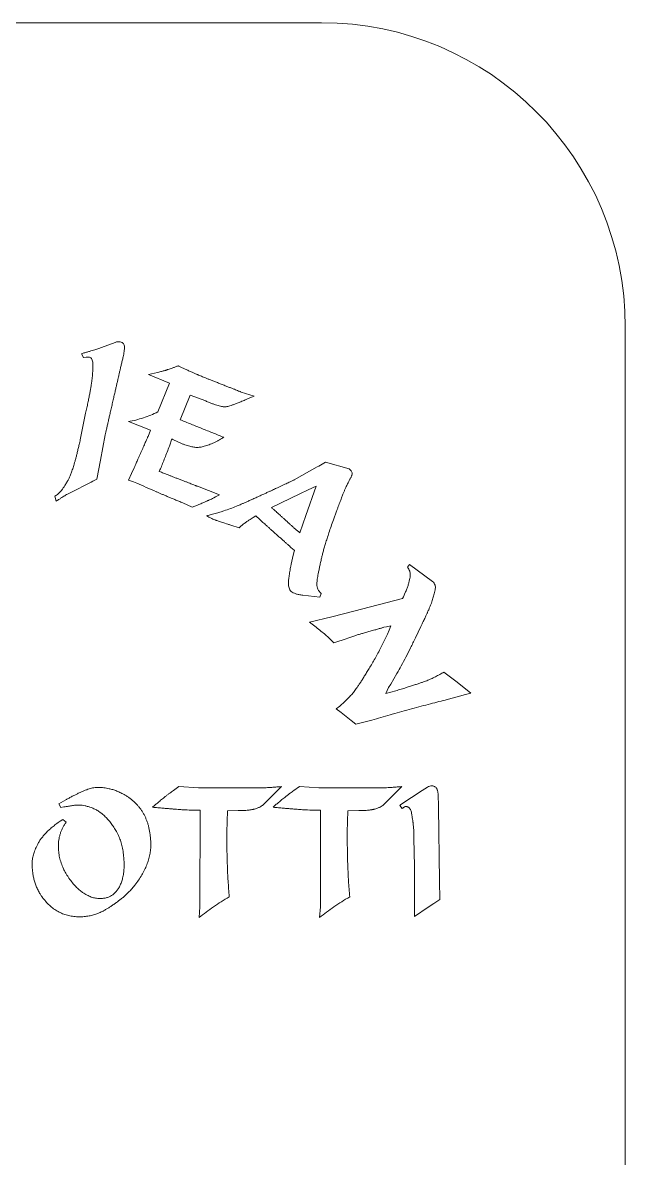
# Model space of a CAD drawing. Header units: millimetres. Extents: x -30 to 30, y -30 to 30.
# Drawn here: x 14.13 to 30, y 0.12 to 30 of the extents above; entities that cross this region are included whole.
import ezdxf

# ---------------------------------------------------------------- set-up
doc = ezdxf.new("R2010")
doc.units = ezdxf.units.MM

msp = doc.modelspace()

# ---------------------------------------------------------------- linework, layer by layer
at = {"color": 7, "linetype": 'Continuous', "lineweight": 15}
for p, q in [((22, 30), (-22, 30)), ((30, -22), (30, 22)), ((16.204, 21.455), (16.562, 21.59)), ((15.728, 21.187), (15.676, 21.292)), ((15.742, 21.189), (15.728, 21.187)), ((15.801, 21.199), (15.742, 21.189)), ((17.441, 20.745), (17.685, 20.796)), ((17.999, 20.517), (17.441, 20.745)), ((17.689, 19.761), (17.999, 20.517)), ((18.544, 20.197), (18.28, 19.554)), ((18.951, 20.047), (18.544, 20.197)), ((19.884, 20.282), (20.226, 20.174)), ((20.226, 20.174), (20.112, 20.127)), ((15.647, 19.026), (15.789, 19.723)), ((17.497, 19.276), (16.915, 19.504)), ((16.304, 19.159), (16.243, 18.826)), ((17.431, 19.116), (17.497, 19.276)), ((16.243, 18.826), (16.177, 18.486)), ((18.06, 19.047), (17.998, 18.861)), ((18.084, 19.032), (18.06, 19.047)), ((18.215, 18.968), (18.084, 19.032)), ((16.177, 18.486), (16.079, 17.987)), ((17, 18.143), (17.068, 18.292)), ((17.745, 18.233), (17.729, 18.195)), ((17.762, 18.261), (17.745, 18.233)), ((21.283, 17.973), (21.886, 18.313)), ((21.886, 18.313), (21.93, 18.334)), ((21.93, 18.334), (22.107, 18.433)), ((22.107, 18.433), (22.726, 18.259)), ((15.978, 17.935), (15.935, 17.912)), ((16.079, 17.987), (15.978, 17.935)), ((16.915, 17.961), (17, 18.143)), ((17.045, 17.916), (16.915, 17.961)), ((15.935, 17.912), (15.382, 17.634)), ((17.135, 17.883), (17.045, 17.916)), ((18.73, 17.804), (19.024, 17.692)), ((19.024, 17.692), (19.314, 17.58)), ((21.647, 17.709), (21.432, 17.608)), ((21.583, 17.034), (21.859, 17.807)), ((21.859, 17.807), (21.647, 17.709)), ((15.015, 17.412), (14.978, 17.541)), ((18.594, 17.251), (18.344, 17.366)), ((21.432, 17.608), (20.687, 17.242)), ((18.735, 17.307), (18.594, 17.251)), ((21.505, 16.803), (21.583, 17.034)), ((22.395, 17.147), (22.313, 16.92)), ((19.833, 16.708), (19.61, 16.782)), ((20.201, 16.985), (20.12, 16.93)), ((20.271, 17.027), (20.201, 16.985)), ((20.376, 16.926), (20.271, 17.027)), ((20.39, 16.913), (20.376, 16.926)), ((21.428, 16.576), (21.505, 16.803)), ((21.203, 15.757), (21.253, 15.99)), ((21.253, 15.99), (21.281, 16.087)), ((21.281, 16.087), (21.286, 16.114)), ((24.267, 15.672), (24.321, 15.746)), ((24.321, 15.746), (24.923, 15.301)), ((21.994, 14.978), (21.959, 14.885)), ((24.157, 14.895), (24.206, 15.005)), ((24.969, 14.972), (24.917, 14.795)), ((21.959, 14.885), (21.509, 14.938)), ((22.854, 14.518), (23.492, 14.682)), ((23.492, 14.682), (24.134, 14.846)), ((24.134, 14.846), (24.157, 14.895)), ((21.687, 14.226), (22.269, 14.372)), ((22.269, 14.372), (22.854, 14.518)), ((23.711, 14.108), (23.64, 14.092)), ((23.825, 14.128), (23.711, 14.108)), ((23.778, 14.014), (23.825, 14.128)), ((24.617, 14.113), (24.473, 13.812)), ((22.327, 13.683), (22.185, 13.822)), ((22.519, 13.745), (22.479, 13.733)), ((22.825, 13.852), (22.519, 13.745)), ((22.908, 13.881), (22.825, 13.852)), ((23.543, 13.523), (23.736, 13.915)), ((23.736, 13.915), (23.778, 14.014)), ((22.479, 13.733), (22.327, 13.683)), ((23.987, 12.874), (23.822, 12.596)), ((25.219, 12.915), (25.57, 12.653)), ((23.822, 12.596), (23.767, 12.508)), ((25.57, 12.653), (25.933, 12.362)), ((23.767, 12.508), (23.695, 12.348)), ((23.695, 12.348), (23.96, 12.423)), ((25.607, 12.274), (25.307, 12.193)), ((25.757, 12.313), (25.607, 12.274)), ((25.933, 12.362), (25.757, 12.313)), ((22.384, 11.951), (22.478, 12.021)), ((22.52, 11.848), (22.384, 11.951)), ((22.652, 11.744), (22.52, 11.848)), ((22.777, 11.643), (22.652, 11.744)), ((23.386, 11.664), (23.321, 11.645)), ((22.907, 11.544), (22.777, 11.643)), ((23.321, 11.645), (22.907, 11.544)), ((18.099, 9.801), (18.246, 9.901)), ((18.246, 9.901), (18.757, 9.869)), ((19.885, 9.865), (20.022, 9.865)), ((20.945, 9.901), (20.461, 9.422)), ((21.271, 9.801), (21.418, 9.901)), ((21.418, 9.901), (21.929, 9.869)), ((23.057, 9.865), (23.194, 9.865)), ((24.117, 9.901), (23.633, 9.422)), ((24.648, 9.801), (24.79, 9.888)), ((24.091, 9.431), (24.648, 9.801)), ((25.059, 9.769), (25.069, 9.687)), ((25.069, 9.687), (25.078, 9.39)), ((15.08, 9.445), (15.267, 9.554)), ((15.139, 9.353), (15.08, 9.445)), ((15.217, 9.367), (15.139, 9.353)), ((18.798, 6.736), (18.803, 9.28)), ((19.52, 9.267), (19.506, 8.704)), ((19.807, 9.271), (19.52, 9.267)), ((21.97, 6.736), (21.975, 9.28)), ((22.692, 9.267), (22.678, 8.704)), ((22.979, 9.271), (22.692, 9.267)), ((24.06, 9.408), (24.091, 9.431)), ((24.128, 9.322), (24.06, 9.408)), ((25.078, 9.39), (25.078, 9.353)), ((25.078, 9.353), (25.106, 7.421)), ((15.117, 8.993), (15.185, 9.034)), ((15.185, 9.034), (15.277, 8.965)), ((17.085, 7.311), (16.957, 7.161)), ((24.448, 6.48), (24.452, 7.421)), ((25.106, 7.421), (25.114, 6.928)), ((25.114, 6.928), (24.959, 6.828)), ((18.775, 6.453), (18.798, 6.736)), ((21.947, 6.453), (21.97, 6.736)), ((24.808, 6.727), (24.448, 6.48)), ((24.959, 6.828), (24.808, 6.727))]:
    msp.add_line(p, q, dxfattribs=at)
msp.add_arc((22, 22), 8, 0, 90, dxfattribs=at)
for points, knots in [([(16.562, 21.59), (16.574, 21.594), (16.597, 21.601), (16.632, 21.607), (16.665, 21.607), (16.685, 21.604), (16.695, 21.602)], [0, 0, 0, 0, 0.277879, 0.539915, 0.773882, 1, 1, 1, 1]), ([(16.695, 21.602), (16.713, 21.597), (16.746, 21.587), (16.788, 21.559), (16.81, 21.516), (16.815, 21.466), (16.81, 21.41), (16.803, 21.348), (16.792, 21.281), (16.782, 21.234), (16.777, 21.21)], [0, 0, 0, 0, 0.121325, 0.223813, 0.32097, 0.427627, 0.550879, 0.687875, 0.837329, 1, 1, 1, 1]), ([(15.676, 21.292), (15.706, 21.301), (15.764, 21.317), (15.847, 21.34), (15.924, 21.363), (15.993, 21.384), (16.056, 21.403), (16.111, 21.422), (16.16, 21.438), (16.19, 21.449), (16.204, 21.455)], [0, 0, 0, 0, 0.169044, 0.325916, 0.470624, 0.602029, 0.719792, 0.825789, 0.919294, 1, 1, 1, 1]), ([(15.789, 19.723), (15.799, 19.77), (15.819, 19.862), (15.848, 19.995), (15.873, 20.119), (15.895, 20.233), (15.915, 20.337), (15.93, 20.433), (15.944, 20.518), (15.957, 20.618), (15.968, 20.727), (15.978, 20.845), (15.981, 20.945), (15.98, 21.027), (15.973, 21.094), (15.956, 21.145), (15.928, 21.183), (15.902, 21.193), (15.889, 21.198)], [0, 0, 0, 0, 0.095622, 0.184536, 0.26708, 0.343346, 0.412834, 0.475984, 0.53288, 0.583476, 0.672187, 0.749422, 0.814776, 0.868431, 0.911623, 0.946104, 0.974075, 1, 1, 1, 1]), ([(15.889, 21.198), (15.874, 21.2), (15.845, 21.205), (15.815, 21.201), (15.801, 21.199)], [0, 0, 0, 0, 0.500771, 1, 1, 1, 1]), ([(16.777, 21.21), (16.768, 21.174), (16.752, 21.104), (16.727, 21.003), (16.705, 20.907), (16.69, 20.845), (16.683, 20.815)], [0, 0, 0, 0, 0.273998, 0.530199, 0.771017, 1, 1, 1, 1]), ([(17.96, 20.875), (17.979, 20.882), (18.02, 20.895), (18.084, 20.918), (18.155, 20.945), (18.204, 20.965), (18.23, 20.975)], [0, 0, 0, 0, 0.210738, 0.446938, 0.710255, 1, 1, 1, 1]), ([(18.23, 20.975), (18.252, 20.964), (18.299, 20.939), (18.374, 20.902), (18.458, 20.864), (18.531, 20.83), (18.591, 20.804), (18.631, 20.787), (18.666, 20.77), (18.696, 20.758), (18.72, 20.746), (18.74, 20.739), (18.754, 20.733), (18.761, 20.729), (18.764, 20.728)], [0, 0, 0, 0, 0.127423, 0.26989, 0.425949, 0.59713, 0.681525, 0.75635, 0.82161, 0.876401, 0.922074, 0.957278, 0.98394, 1, 1, 1, 1]), ([(16.666, 20.739), (16.662, 20.719), (16.652, 20.677), (16.636, 20.607), (16.618, 20.527), (16.597, 20.437), (16.574, 20.336), (16.548, 20.224), (16.52, 20.103), (16.491, 19.973), (16.46, 19.843), (16.432, 19.719), (16.405, 19.603), (16.381, 19.497), (16.358, 19.4), (16.339, 19.311), (16.321, 19.232), (16.309, 19.182), (16.304, 19.159)], [0, 0, 0, 0, 0.037187, 0.081095, 0.131726, 0.188988, 0.252972, 0.32328, 0.400709, 0.484767, 0.569315, 0.647935, 0.720719, 0.788063, 0.849572, 0.905551, 0.955694, 1, 1, 1, 1]), ([(16.683, 20.815), (16.68, 20.801), (16.674, 20.775), (16.669, 20.75), (16.666, 20.739)], [0, 0, 0, 0, 0.5740593, 1, 1, 1, 1]), ([(17.685, 20.796), (17.704, 20.801), (17.739, 20.811), (17.788, 20.825), (17.832, 20.837), (17.869, 20.849), (17.901, 20.857), (17.926, 20.865), (17.945, 20.871), (17.956, 20.874), (17.96, 20.875)], [0, 0, 0, 0, 0.20176, 0.381633, 0.539626, 0.676997, 0.789618, 0.88165, 0.951777, 1, 1, 1, 1]), ([(18.764, 20.728), (18.78, 20.722), (18.813, 20.708), (18.867, 20.685), (18.93, 20.66), (19, 20.632), (19.079, 20.601), (19.165, 20.566), (19.26, 20.529), (19.36, 20.49), (19.459, 20.451), (19.55, 20.415), (19.631, 20.383), (19.702, 20.356), (19.762, 20.331), (19.812, 20.311), (19.852, 20.295), (19.875, 20.286), (19.884, 20.282)], [0, 0, 0, 0, 0.041529, 0.090183, 0.145755, 0.20896, 0.279086, 0.356337, 0.440712, 0.532519, 0.623106, 0.704529, 0.776897, 0.839899, 0.893741, 0.938525, 0.973944, 1, 1, 1, 1]), ([(20.112, 20.127), (20.071, 20.11), (19.993, 20.076), (19.882, 20.029), (19.783, 19.991), (19.696, 19.957), (19.622, 19.932), (19.56, 19.912), (19.51, 19.899), (19.469, 19.891), (19.429, 19.893), (19.385, 19.898), (19.333, 19.91), (19.273, 19.927), (19.204, 19.949), (19.127, 19.977), (19.042, 20.009), (18.982, 20.034), (18.951, 20.047)], [0, 0, 0, 0, 0.109336, 0.207172, 0.293819, 0.369195, 0.433455, 0.486336, 0.527926, 0.558947, 0.58798, 0.623718, 0.667158, 0.717888, 0.776541, 0.843365, 0.917545, 1, 1, 1, 1]), ([(16.915, 19.504), (16.981, 19.517), (17.114, 19.543), (17.309, 19.603), (17.503, 19.672), (17.627, 19.731), (17.689, 19.761)], [0, 0, 0, 0, 0.2484514, 0.4967676, 0.7470917, 1, 1, 1, 1]), ([(18.28, 19.554), (18.375, 19.515), (18.564, 19.436), (18.85, 19.322), (19.137, 19.207), (19.328, 19.131), (19.424, 19.093)], [0, 0, 0, 0, 0.248643, 0.498167, 0.748487, 1, 1, 1, 1]), ([(15.31, 17.935), (15.321, 17.956), (15.347, 18.003), (15.383, 18.084), (15.42, 18.181), (15.451, 18.272), (15.478, 18.355), (15.499, 18.428), (15.521, 18.508), (15.545, 18.596), (15.569, 18.692), (15.594, 18.796), (15.62, 18.908), (15.638, 18.986), (15.647, 19.026)], [0, 0, 0, 0, 0.063536, 0.140266, 0.230537, 0.334965, 0.393752, 0.459886, 0.532444, 0.612544, 0.698792, 0.792044, 0.892863, 1, 1, 1, 1]), ([(17.068, 18.292), (17.072, 18.304), (17.082, 18.328), (17.1, 18.367), (17.119, 18.412), (17.142, 18.464), (17.167, 18.521), (17.195, 18.584), (17.225, 18.653), (17.258, 18.725), (17.29, 18.797), (17.32, 18.864), (17.347, 18.923), (17.37, 18.976), (17.39, 19.021), (17.406, 19.059), (17.42, 19.09), (17.427, 19.108), (17.431, 19.116)], [0, 0, 0, 0, 0.040506, 0.087857, 0.143114, 0.204932, 0.274655, 0.350938, 0.434455, 0.525505, 0.615583, 0.696788, 0.769421, 0.833551, 0.888135, 0.93452, 0.971358, 1, 1, 1, 1]), ([(17.998, 18.861), (17.976, 18.807), (17.933, 18.704), (17.873, 18.551), (17.817, 18.404), (17.78, 18.308), (17.762, 18.261)], [0, 0, 0, 0, 0.268076, 0.521676, 0.763119, 1, 1, 1, 1]), ([(19.179, 18.953), (19.154, 18.943), (19.108, 18.922), (19.039, 18.895), (18.975, 18.872), (18.914, 18.855), (18.858, 18.84), (18.805, 18.831), (18.756, 18.826), (18.71, 18.825), (18.663, 18.83), (18.613, 18.837), (18.559, 18.849), (18.499, 18.866), (18.435, 18.884), (18.366, 18.909), (18.292, 18.936), (18.241, 18.957), (18.215, 18.968)], [0, 0, 0, 0, 0.078566, 0.151378, 0.219508, 0.282482, 0.339988, 0.39333, 0.441496, 0.486163, 0.530998, 0.581435, 0.636574, 0.697751, 0.764876, 0.83716, 0.915723, 1, 1, 1, 1]), ([(19.424, 19.093), (19.407, 19.081), (19.371, 19.057), (19.313, 19.023), (19.248, 18.989), (19.202, 18.965), (19.179, 18.953)], [0, 0, 0, 0, 0.21972, 0.458563, 0.715733, 1, 1, 1, 1]), ([(22.726, 18.259), (22.733, 18.256), (22.747, 18.248), (22.765, 18.229), (22.784, 18.205), (22.793, 18.186), (22.798, 18.176)], [0, 0, 0, 0, 0.2003246, 0.4286166, 0.692726, 1, 1, 1, 1]), ([(14.978, 17.541), (15.008, 17.562), (15.065, 17.6), (15.128, 17.661), (15.173, 17.718), (15.212, 17.777), (15.26, 17.85), (15.292, 17.905), (15.31, 17.935)], [0, 0, 0, 0, 0.209753, 0.394486, 0.498251, 0.633301, 0.800375, 1, 1, 1, 1]), ([(17.729, 18.195), (17.747, 18.188), (17.785, 18.172), (17.844, 18.148), (17.908, 18.122), (17.977, 18.095), (18.05, 18.066), (18.129, 18.036), (18.212, 18.003), (18.298, 17.971), (18.382, 17.939), (18.46, 17.91), (18.527, 17.883), (18.586, 17.861), (18.635, 17.841), (18.675, 17.826), (18.705, 17.814), (18.723, 17.807), (18.73, 17.804)], [0, 0, 0, 0, 0.054604, 0.11366, 0.177969, 0.246734, 0.320181, 0.39866, 0.48182, 0.570015, 0.656266, 0.732582, 0.80055, 0.85858, 0.908043, 0.94757, 0.978754, 1, 1, 1, 1]), ([(20.893, 17.788), (20.918, 17.8), (20.966, 17.821), (21.033, 17.853), (21.094, 17.881), (21.146, 17.906), (21.191, 17.928), (21.229, 17.945), (21.258, 17.96), (21.275, 17.969), (21.283, 17.973)], [0, 0, 0, 0, 0.19197, 0.366069, 0.519621, 0.655312, 0.769069, 0.8657, 0.943127, 1, 1, 1, 1]), ([(22.798, 18.176), (22.803, 18.164), (22.812, 18.138), (22.804, 18.106), (22.794, 18.082), (22.787, 18.064), (22.776, 18.043), (22.763, 18.016), (22.747, 17.986), (22.73, 17.951), (22.709, 17.912), (22.694, 17.884), (22.687, 17.87)], [0, 0, 0, 0, 0.112111, 0.240739, 0.28329, 0.340882, 0.413328, 0.499024, 0.603272, 0.72077, 0.852426, 1, 1, 1, 1]), ([(15.382, 17.634), (15.359, 17.622), (15.317, 17.601), (15.277, 17.577), (15.26, 17.567)], [0, 0, 0, 0, 0.566409, 1, 1, 1, 1]), ([(18.344, 17.366), (18.309, 17.38), (18.24, 17.408), (18.141, 17.451), (18.046, 17.49), (17.956, 17.528), (17.871, 17.565), (17.792, 17.598), (17.717, 17.631), (17.582, 17.688), (17.389, 17.773), (17.218, 17.847), (17.135, 17.883)], [0, 0, 0, 0, 0.086527, 0.168958, 0.247366, 0.321019, 0.391504, 0.457039, 0.518944, 0.576362, 0.793361, 1, 1, 1, 1]), ([(20.384, 17.554), (20.415, 17.569), (20.474, 17.595), (20.559, 17.634), (20.635, 17.669), (20.703, 17.7), (20.762, 17.727), (20.813, 17.751), (20.856, 17.77), (20.881, 17.783), (20.893, 17.788)], [0, 0, 0, 0, 0.182709, 0.348525, 0.497937, 0.631527, 0.748222, 0.848518, 0.93192, 1, 1, 1, 1]), ([(22.687, 17.87), (22.678, 17.854), (22.661, 17.821), (22.635, 17.765), (22.607, 17.702), (22.584, 17.644), (22.564, 17.591), (22.546, 17.545), (22.526, 17.493), (22.504, 17.435), (22.48, 17.372), (22.453, 17.302), (22.425, 17.227), (22.405, 17.174), (22.395, 17.147)], [0, 0, 0, 0, 0.067888, 0.145648, 0.234499, 0.33228, 0.387863, 0.45148, 0.523134, 0.602033, 0.690063, 0.785337, 0.888649, 1, 1, 1, 1]), ([(15.26, 17.567), (15.246, 17.559), (15.214, 17.539), (15.159, 17.506), (15.092, 17.462), (15.042, 17.429), (15.015, 17.412)], [0, 0, 0, 0, 0.167513, 0.389314, 0.665927, 1, 1, 1, 1]), ([(19.031, 17.435), (19.027, 17.433), (19.015, 17.429), (18.995, 17.42), (18.968, 17.409), (18.934, 17.394), (18.894, 17.377), (18.847, 17.356), (18.793, 17.332), (18.755, 17.316), (18.735, 17.307)], [0, 0, 0, 0, 0.0460272, 0.1148779, 0.2065899, 0.318474, 0.4561753, 0.6148534, 0.7964039, 1, 1, 1, 1]), ([(19.314, 17.58), (19.265, 17.554), (19.172, 17.503), (19.077, 17.457), (19.031, 17.435)], [0, 0, 0, 0, 0.524713, 1, 1, 1, 1]), ([(19.43, 17.155), (19.487, 17.175), (19.598, 17.213), (19.722, 17.261), (19.807, 17.296), (19.86, 17.319), (19.923, 17.347), (19.996, 17.379), (20.079, 17.417), (20.172, 17.458), (20.274, 17.504), (20.346, 17.537), (20.384, 17.554)], [0, 0, 0, 0, 0.17557, 0.339983, 0.384943, 0.441307, 0.507657, 0.585162, 0.672656, 0.771304, 0.879943, 1, 1, 1, 1]), ([(18.974, 17.025), (18.987, 17.028), (19.018, 17.036), (19.07, 17.05), (19.132, 17.066), (19.177, 17.079), (19.202, 17.085)], [0, 0, 0, 0, 0.178772, 0.405156, 0.677754, 1, 1, 1, 1]), ([(19.202, 17.085), (19.223, 17.092), (19.264, 17.104), (19.324, 17.122), (19.379, 17.138), (19.413, 17.149), (19.43, 17.155)], [0, 0, 0, 0, 0.2799927, 0.5425034, 0.7795856, 1, 1, 1, 1]), ([(20.687, 17.242), (20.697, 17.233), (20.714, 17.217), (20.739, 17.195), (20.76, 17.176), (20.773, 17.165), (20.778, 17.159)], [0, 0, 0, 0, 0.311773, 0.585621, 0.809969, 1, 1, 1, 1]), ([(20.778, 17.159), (20.794, 17.145), (20.821, 17.12), (20.848, 17.096), (20.86, 17.085)], [0, 0, 0, 0, 0.583093, 1, 1, 1, 1]), ([(20.86, 17.085), (20.873, 17.073), (20.897, 17.051), (20.921, 17.029), (20.931, 17.02)], [0, 0, 0, 0, 0.582565, 1, 1, 1, 1]), ([(19.61, 16.782), (19.583, 16.79), (19.533, 16.806), (19.461, 16.829), (19.396, 16.851), (19.34, 16.869), (19.291, 16.885), (19.249, 16.899), (19.216, 16.911), (19.18, 16.923), (19.139, 16.94), (19.088, 16.964), (19.032, 16.993), (18.994, 17.014), (18.974, 17.025)], [0, 0, 0, 0, 0.122727, 0.233508, 0.332348, 0.419868, 0.495148, 0.558492, 0.610827, 0.650924, 0.724245, 0.806497, 0.898676, 1, 1, 1, 1]), ([(20.12, 16.93), (20.098, 16.915), (20.05, 16.883), (19.977, 16.833), (19.9, 16.777), (19.856, 16.731), (19.833, 16.708)], [0, 0, 0, 0, 0.2212309, 0.47221, 0.73532, 1, 1, 1, 1]), ([(21.286, 16.114), (21.273, 16.125), (21.246, 16.15), (21.201, 16.189), (21.152, 16.234), (21.097, 16.283), (21.036, 16.338), (20.969, 16.396), (20.898, 16.46), (20.822, 16.527), (20.747, 16.594), (20.677, 16.656), (20.613, 16.713), (20.556, 16.765), (20.505, 16.81), (20.461, 16.849), (20.423, 16.883), (20.4, 16.904), (20.39, 16.913)], [0, 0, 0, 0, 0.0428624, 0.0923504, 0.1476873, 0.2092406, 0.2770522, 0.3511245, 0.4314108, 0.517546, 0.6029043, 0.6816369, 0.7525562, 0.8168497, 0.8733748, 0.9228629, 0.9649483, 1, 1, 1, 1]), ([(20.931, 17.02), (20.943, 17.01), (20.963, 16.992), (20.983, 16.973), (20.992, 16.966)], [0, 0, 0, 0, 0.583072, 1, 1, 1, 1]), ([(20.992, 16.966), (21.003, 16.956), (21.021, 16.94), (21.039, 16.923), (21.046, 16.917)], [0, 0, 0, 0, 0.596229, 1, 1, 1, 1]), ([(21.046, 16.917), (21.055, 16.909), (21.071, 16.894), (21.086, 16.88), (21.093, 16.874)], [0, 0, 0, 0, 0.573705, 1, 1, 1, 1]), ([(21.093, 16.874), (21.101, 16.867), (21.115, 16.855), (21.128, 16.842), (21.134, 16.837)], [0, 0, 0, 0, 0.576498, 1, 1, 1, 1]), ([(21.134, 16.837), (21.154, 16.818), (21.196, 16.781), (21.259, 16.723), (21.324, 16.666), (21.369, 16.629), (21.391, 16.61)], [0, 0, 0, 0, 0.241613, 0.491395, 0.745493, 1, 1, 1, 1]), ([(22.313, 16.92), (22.292, 16.861), (22.252, 16.748), (22.197, 16.585), (22.148, 16.436), (22.119, 16.341), (22.105, 16.296)], [0, 0, 0, 0, 0.285365, 0.546231, 0.785174, 1, 1, 1, 1]), ([(21.391, 16.61), (21.398, 16.604), (21.41, 16.593), (21.423, 16.581), (21.428, 16.576)], [0, 0, 0, 0, 0.570158, 1, 1, 1, 1]), ([(22.105, 16.296), (22.093, 16.259), (22.07, 16.187), (22.042, 16.08), (22.015, 15.981), (22.001, 15.915), (21.995, 15.884)], [0, 0, 0, 0, 0.273714, 0.532079, 0.773496, 1, 1, 1, 1]), ([(21.995, 15.884), (21.986, 15.844), (21.968, 15.767), (21.945, 15.658), (21.924, 15.56), (21.908, 15.472), (21.894, 15.396), (21.886, 15.331), (21.88, 15.278), (21.877, 15.221), (21.883, 15.16), (21.905, 15.092), (21.942, 15.03), (21.977, 14.995), (21.994, 14.978)], [0, 0, 0, 0, 0.129699, 0.247787, 0.353591, 0.44618, 0.528014, 0.596742, 0.653328, 0.698564, 0.774036, 0.847244, 0.921762, 1, 1, 1, 1]), ([(21.203, 15.036), (21.191, 15.049), (21.166, 15.075), (21.142, 15.128), (21.13, 15.189), (21.128, 15.247), (21.13, 15.3), (21.134, 15.347), (21.142, 15.4), (21.149, 15.459), (21.16, 15.525), (21.172, 15.597), (21.186, 15.675), (21.197, 15.729), (21.203, 15.757)], [0, 0, 0, 0, 0.070435, 0.144931, 0.227468, 0.321473, 0.37646, 0.43958, 0.511, 0.591432, 0.681144, 0.778136, 0.884468, 1, 1, 1, 1]), ([(24.206, 15.005), (24.219, 15.037), (24.245, 15.099), (24.277, 15.189), (24.303, 15.27), (24.32, 15.344), (24.331, 15.411), (24.335, 15.47), (24.334, 15.523), (24.326, 15.555), (24.323, 15.57)], [0, 0, 0, 0, 0.180042, 0.341954, 0.488166, 0.616692, 0.730864, 0.832553, 0.92173, 1, 1, 1, 1]), ([(24.323, 15.57), (24.316, 15.587), (24.302, 15.624), (24.279, 15.655), (24.267, 15.672)], [0, 0, 0, 0, 0.480614, 1, 1, 1, 1]), ([(24.923, 15.301), (24.938, 15.286), (24.968, 15.258), (24.983, 15.22), (24.99, 15.202)], [0, 0, 0, 0, 0.531716, 1, 1, 1, 1]), ([(21.509, 14.938), (21.474, 14.942), (21.41, 14.95), (21.324, 14.972), (21.254, 14.997), (21.219, 15.024), (21.203, 15.036)], [0, 0, 0, 0, 0.31997, 0.592127, 0.815961, 1, 1, 1, 1]), ([(24.99, 15.202), (24.993, 15.188), (25.001, 15.156), (24.997, 15.102), (24.988, 15.039), (24.976, 14.995), (24.969, 14.972)], [0, 0, 0, 0, 0.189116, 0.417538, 0.685463, 1, 1, 1, 1]), ([(24.917, 14.795), (24.909, 14.772), (24.892, 14.724), (24.863, 14.65), (24.83, 14.572), (24.807, 14.518), (24.794, 14.49)], [0, 0, 0, 0, 0.22456, 0.463947, 0.723524, 1, 1, 1, 1]), ([(24.794, 14.49), (24.79, 14.481), (24.781, 14.462), (24.766, 14.429), (24.748, 14.391), (24.727, 14.347), (24.704, 14.296), (24.677, 14.24), (24.647, 14.179), (24.627, 14.135), (24.617, 14.113)], [0, 0, 0, 0, 0.070157, 0.155913, 0.25727, 0.374901, 0.507461, 0.65629, 0.81997, 1, 1, 1, 1]), ([(22.185, 13.822), (22.149, 13.854), (22.072, 13.92), (21.952, 14.02), (21.823, 14.122), (21.733, 14.191), (21.687, 14.226)], [0, 0, 0, 0, 0.228616, 0.472234, 0.728847, 1, 1, 1, 1]), ([(23.64, 14.092), (23.631, 14.089), (23.611, 14.082), (23.578, 14.073), (23.541, 14.062), (23.498, 14.05), (23.451, 14.036), (23.398, 14.021), (23.341, 14.005), (23.261, 13.982), (23.166, 13.956), (23.064, 13.927), (22.98, 13.902), (22.93, 13.887), (22.908, 13.881)], [0, 0, 0, 0, 0.03813, 0.082327, 0.133914, 0.191573, 0.256618, 0.327977, 0.406249, 0.491069, 0.654992, 0.794731, 0.909454, 1, 1, 1, 1]), ([(24.473, 13.812), (24.43, 13.725), (24.348, 13.556), (24.224, 13.312), (24.105, 13.087), (24.025, 12.943), (23.987, 12.874)], [0, 0, 0, 0, 0.276094, 0.534286, 0.775761, 1, 1, 1, 1]), ([(23.236, 12.978), (23.262, 13.02), (23.315, 13.106), (23.391, 13.239), (23.468, 13.379), (23.518, 13.474), (23.543, 13.523)], [0, 0, 0, 0, 0.236322, 0.482616, 0.73666, 1, 1, 1, 1]), ([(22.478, 12.021), (22.515, 12.052), (22.585, 12.112), (22.681, 12.204), (22.765, 12.292), (22.829, 12.366), (22.877, 12.428), (22.917, 12.482), (22.96, 12.545), (23.008, 12.615), (23.059, 12.694), (23.114, 12.782), (23.174, 12.877), (23.214, 12.943), (23.236, 12.978)], [0, 0, 0, 0, 0.117126, 0.224876, 0.324626, 0.415474, 0.462638, 0.517332, 0.57885, 0.648272, 0.725313, 0.809534, 0.900942, 1, 1, 1, 1]), ([(23.96, 12.423), (24.006, 12.437), (24.095, 12.463), (24.222, 12.503), (24.339, 12.54), (24.445, 12.574), (24.541, 12.606), (24.627, 12.635), (24.702, 12.662), (24.788, 12.694), (24.887, 12.735), (25.002, 12.789), (25.112, 12.85), (25.184, 12.893), (25.219, 12.915)], [0, 0, 0, 0, 0.1063001, 0.2047223, 0.295127, 0.3775171, 0.4518961, 0.51873, 0.5771034, 0.6281146, 0.721538, 0.8147682, 0.9073822, 1, 1, 1, 1]), ([(25.307, 12.193), (25.236, 12.175), (25.089, 12.137), (24.862, 12.079), (24.622, 12.013), (24.371, 11.946), (24.117, 11.875), (23.867, 11.805), (23.624, 11.735), (23.465, 11.687), (23.386, 11.664)], [0, 0, 0, 0, 0.110591, 0.228102, 0.353108, 0.485356, 0.619233, 0.749828, 0.876505, 1, 1, 1, 1]), ([(15.573, 9.714), (15.603, 9.728), (15.659, 9.756), (15.74, 9.79), (15.813, 9.819), (15.899, 9.849), (16.004, 9.874), (16.088, 9.877), (16.13, 9.879)], [0, 0, 0, 0, 0.168427, 0.319415, 0.452561, 0.569136, 0.7841, 1, 1, 1, 1]), ([(16.13, 9.879), (16.175, 9.877), (16.267, 9.874), (16.358, 9.856), (16.405, 9.846)], [0, 0, 0, 0, 0.481104, 1, 1, 1, 1]), ([(18.757, 9.869), (18.853, 9.869), (19.042, 9.869), (19.325, 9.867), (19.605, 9.865), (19.792, 9.865), (19.885, 9.865)], [0, 0, 0, 0, 0.253659, 0.50381, 0.752199, 1, 1, 1, 1]), ([(20.022, 9.865), (20.052, 9.865), (20.11, 9.865), (20.192, 9.866), (20.268, 9.865), (20.337, 9.867), (20.398, 9.867), (20.452, 9.869), (20.499, 9.87), (20.554, 9.872), (20.625, 9.876), (20.719, 9.883), (20.827, 9.891), (20.904, 9.897), (20.945, 9.901)], [0, 0, 0, 0, 0.097227, 0.187307, 0.268806, 0.343169, 0.408944, 0.467583, 0.518361, 0.561279, 0.647213, 0.74898, 0.866537, 1, 1, 1, 1]), ([(21.929, 9.869), (22.024, 9.869), (22.214, 9.869), (22.497, 9.867), (22.777, 9.865), (22.964, 9.865), (23.057, 9.865)], [0, 0, 0, 0, 0.253659, 0.50381, 0.752199, 1, 1, 1, 1]), ([(23.194, 9.865), (23.224, 9.865), (23.282, 9.865), (23.364, 9.866), (23.44, 9.865), (23.508, 9.867), (23.57, 9.867), (23.624, 9.869), (23.671, 9.87), (23.726, 9.872), (23.797, 9.876), (23.891, 9.883), (23.999, 9.891), (24.076, 9.897), (24.117, 9.901)], [0, 0, 0, 0, 0.097227, 0.187307, 0.268806, 0.343169, 0.408944, 0.467583, 0.518361, 0.561279, 0.647213, 0.74898, 0.866537, 1, 1, 1, 1]), ([(24.79, 9.888), (24.81, 9.897), (24.846, 9.915), (24.885, 9.918), (24.904, 9.92)], [0, 0, 0, 0, 0.528417, 1, 1, 1, 1]), ([(24.904, 9.92), (24.914, 9.919), (24.934, 9.918), (24.962, 9.911), (24.986, 9.899), (25.008, 9.883), (25.026, 9.861), (25.041, 9.834), (25.052, 9.803), (25.057, 9.781), (25.059, 9.769)], [0, 0, 0, 0, 0.1277891, 0.2445862, 0.3584612, 0.4708468, 0.5867221, 0.7106467, 0.8489703, 1, 1, 1, 1]), ([(15.267, 9.554), (15.277, 9.56), (15.298, 9.573), (15.334, 9.59), (15.373, 9.612), (15.429, 9.641), (15.497, 9.676), (15.55, 9.702), (15.573, 9.714)], [0, 0, 0, 0, 0.099464, 0.214183, 0.342638, 0.487307, 0.768908, 1, 1, 1, 1]), ([(16.405, 9.846), (16.438, 9.839), (16.508, 9.823), (16.612, 9.785), (16.72, 9.738), (16.79, 9.698), (16.825, 9.678)], [0, 0, 0, 0, 0.2244171, 0.4720248, 0.7327813, 1, 1, 1, 1]), ([(16.825, 9.678), (16.85, 9.662), (16.899, 9.632), (16.969, 9.582), (17.034, 9.529), (17.096, 9.473), (17.152, 9.414), (17.205, 9.353), (17.253, 9.288), (17.296, 9.221), (17.336, 9.15), (17.37, 9.076), (17.401, 8.997), (17.43, 8.916), (17.451, 8.829), (17.471, 8.739), (17.486, 8.646), (17.493, 8.582), (17.496, 8.549)], [0, 0, 0, 0, 0.063989, 0.126927, 0.188347, 0.248819, 0.308205, 0.367087, 0.425379, 0.484004, 0.542543, 0.60277, 0.66406, 0.727235, 0.792075, 0.859176, 0.928114, 1, 1, 1, 1]), ([(17.551, 9.358), (17.574, 9.378), (17.621, 9.421), (17.699, 9.488), (17.788, 9.561), (17.852, 9.611), (17.885, 9.637)], [0, 0, 0, 0, 0.207659, 0.443619, 0.706991, 1, 1, 1, 1]), ([(17.885, 9.637), (17.905, 9.653), (17.944, 9.684), (18.001, 9.727), (18.051, 9.766), (18.084, 9.79), (18.099, 9.801)], [0, 0, 0, 0, 0.289747, 0.551987, 0.789722, 1, 1, 1, 1]), ([(20.723, 9.358), (20.746, 9.378), (20.793, 9.421), (20.871, 9.488), (20.96, 9.561), (21.023, 9.611), (21.057, 9.637)], [0, 0, 0, 0, 0.207659, 0.443619, 0.706991, 1, 1, 1, 1]), ([(21.057, 9.637), (21.077, 9.653), (21.116, 9.684), (21.173, 9.727), (21.223, 9.766), (21.256, 9.79), (21.271, 9.801)], [0, 0, 0, 0, 0.289747, 0.551987, 0.789722, 1, 1, 1, 1]), ([(15.61, 9.413), (15.571, 9.412), (15.496, 9.411), (15.405, 9.398), (15.338, 9.386), (15.293, 9.378), (15.253, 9.373), (15.229, 9.369), (15.217, 9.367)], [0, 0, 0, 0, 0.290839, 0.566978, 0.695752, 0.80915, 0.912131, 1, 1, 1, 1]), ([(15.957, 9.339), (15.939, 9.346), (15.905, 9.358), (15.856, 9.374), (15.813, 9.387), (15.762, 9.4), (15.695, 9.411), (15.639, 9.412), (15.61, 9.413)], [0, 0, 0, 0, 0.1607943, 0.3046132, 0.4298071, 0.5365204, 0.7501792, 1, 1, 1, 1]), ([(16.601, 8.718), (16.579, 8.756), (16.535, 8.829), (16.464, 8.932), (16.388, 9.025), (16.308, 9.109), (16.226, 9.182), (16.14, 9.247), (16.051, 9.299), (15.988, 9.326), (15.957, 9.339)], [0, 0, 0, 0, 0.1434391, 0.2803562, 0.4122256, 0.5383328, 0.6594904, 0.7760316, 0.8893948, 1, 1, 1, 1]), ([(18.803, 9.28), (18.726, 9.281), (18.576, 9.282), (18.407, 9.287), (18.292, 9.296), (18.222, 9.3), (18.139, 9.307), (18.045, 9.314), (17.938, 9.323), (17.82, 9.334), (17.689, 9.345), (17.599, 9.353), (17.551, 9.358)], [0, 0, 0, 0, 0.18384, 0.357269, 0.404254, 0.460209, 0.52626, 0.601805, 0.686928, 0.781589, 0.886265, 1, 1, 1, 1]), ([(20.21, 9.303), (20.204, 9.302), (20.189, 9.3), (20.163, 9.296), (20.13, 9.291), (20.087, 9.284), (20.035, 9.278), (19.97, 9.274), (19.893, 9.271), (19.837, 9.271), (19.807, 9.271)], [0, 0, 0, 0, 0.044604, 0.109086, 0.193448, 0.297689, 0.427623, 0.586439, 0.777748, 1, 1, 1, 1]), ([(20.461, 9.422), (20.448, 9.411), (20.421, 9.388), (20.379, 9.365), (20.338, 9.347), (20.301, 9.332), (20.257, 9.318), (20.226, 9.308), (20.21, 9.303)], [0, 0, 0, 0, 0.175979, 0.385036, 0.508542, 0.650373, 0.814371, 1, 1, 1, 1]), ([(21.975, 9.28), (21.898, 9.281), (21.748, 9.282), (21.579, 9.287), (21.464, 9.296), (21.394, 9.3), (21.311, 9.307), (21.217, 9.314), (21.11, 9.323), (20.992, 9.334), (20.861, 9.345), (20.77, 9.353), (20.723, 9.358)], [0, 0, 0, 0, 0.18384, 0.357269, 0.404254, 0.460209, 0.52626, 0.601805, 0.686928, 0.781589, 0.886265, 1, 1, 1, 1]), ([(23.382, 9.303), (23.376, 9.302), (23.361, 9.3), (23.335, 9.296), (23.302, 9.291), (23.259, 9.284), (23.207, 9.278), (23.142, 9.274), (23.065, 9.271), (23.009, 9.271), (22.979, 9.271)], [0, 0, 0, 0, 0.044604, 0.109086, 0.193448, 0.297689, 0.427623, 0.586439, 0.777748, 1, 1, 1, 1]), ([(23.633, 9.422), (23.62, 9.411), (23.593, 9.388), (23.551, 9.365), (23.51, 9.347), (23.473, 9.332), (23.429, 9.318), (23.398, 9.308), (23.382, 9.303)], [0, 0, 0, 0, 0.175979, 0.385036, 0.508542, 0.650373, 0.814371, 1, 1, 1, 1]), ([(24.229, 9.376), (24.219, 9.376), (24.2, 9.375), (24.173, 9.363), (24.148, 9.346), (24.135, 9.33), (24.128, 9.322)], [0, 0, 0, 0, 0.239926, 0.478698, 0.729332, 1, 1, 1, 1]), ([(24.329, 9.317), (24.323, 9.326), (24.311, 9.343), (24.287, 9.363), (24.259, 9.374), (24.239, 9.376), (24.229, 9.376)], [0, 0, 0, 0, 0.266106, 0.516118, 0.749113, 1, 1, 1, 1]), ([(24.402, 9.011), (24.399, 9.036), (24.392, 9.081), (24.382, 9.142), (24.374, 9.19), (24.365, 9.233), (24.352, 9.275), (24.336, 9.304), (24.329, 9.317)], [0, 0, 0, 0, 0.238352, 0.43509, 0.585837, 0.692758, 0.855231, 1, 1, 1, 1]), ([(14.518, 8.371), (14.532, 8.397), (14.56, 8.451), (14.613, 8.527), (14.672, 8.604), (14.74, 8.68), (14.818, 8.756), (14.908, 8.834), (15.008, 8.914), (15.079, 8.966), (15.117, 8.993)], [0, 0, 0, 0, 0.101513, 0.207532, 0.318887, 0.434906, 0.559333, 0.695323, 0.842081, 1, 1, 1, 1]), ([(15.277, 8.965), (15.26, 8.942), (15.227, 8.897), (15.186, 8.824), (15.15, 8.749), (15.121, 8.67), (15.099, 8.589), (15.082, 8.504), (15.073, 8.416), (15.072, 8.356), (15.071, 8.326)], [0, 0, 0, 0, 0.122823, 0.244519, 0.366453, 0.487853, 0.612139, 0.738206, 0.866517, 1, 1, 1, 1]), ([(24.434, 8.449), (24.434, 8.473), (24.434, 8.52), (24.434, 8.587), (24.432, 8.648), (24.431, 8.703), (24.429, 8.751), (24.426, 8.794), (24.424, 8.83), (24.42, 8.868), (24.414, 8.909), (24.41, 8.95), (24.405, 8.983), (24.403, 9.003), (24.402, 9.011)], [0, 0, 0, 0, 0.130067, 0.249593, 0.357422, 0.454707, 0.540318, 0.615458, 0.680076, 0.73313, 0.821791, 0.896067, 0.955227, 1, 1, 1, 1]), ([(16.802, 7.865), (16.802, 7.885), (16.801, 7.93), (16.796, 7.999), (16.789, 8.076), (16.779, 8.157), (16.767, 8.239), (16.753, 8.317), (16.735, 8.389), (16.71, 8.478), (16.667, 8.589), (16.624, 8.674), (16.601, 8.718)], [0, 0, 0, 0, 0.070869, 0.149354, 0.236257, 0.330894, 0.426667, 0.516191, 0.599041, 0.676696, 0.831553, 1, 1, 1, 1]), ([(19.506, 8.704), (19.506, 8.626), (19.506, 8.472), (19.509, 8.246), (19.514, 8.031), (19.521, 7.756), (19.538, 7.414), (19.559, 7.14), (19.57, 7.001)], [0, 0, 0, 0, 0.138726, 0.270873, 0.397228, 0.517016, 0.754065, 1, 1, 1, 1]), ([(22.678, 8.704), (22.678, 8.626), (22.678, 8.472), (22.681, 8.246), (22.685, 8.031), (22.693, 7.756), (22.71, 7.414), (22.731, 7.14), (22.742, 7.001)], [0, 0, 0, 0, 0.138726, 0.270873, 0.397228, 0.517016, 0.754065, 1, 1, 1, 1]), ([(14.377, 7.873), (14.377, 7.892), (14.378, 7.93), (14.385, 7.988), (14.396, 8.047), (14.412, 8.109), (14.432, 8.172), (14.455, 8.237), (14.485, 8.304), (14.507, 8.349), (14.518, 8.371)], [0, 0, 0, 0, 0.106291, 0.218289, 0.334112, 0.455569, 0.58155, 0.714762, 0.854076, 1, 1, 1, 1]), ([(17.506, 8.385), (17.504, 8.34), (17.502, 8.248), (17.481, 8.111), (17.449, 7.975), (17.401, 7.841), (17.343, 7.706), (17.269, 7.573), (17.185, 7.44), (17.119, 7.355), (17.085, 7.311)], [0, 0, 0, 0, 0.116484, 0.233492, 0.351962, 0.472655, 0.59724, 0.726028, 0.860269, 1, 1, 1, 1]), ([(17.496, 8.549), (17.498, 8.532), (17.5, 8.5), (17.503, 8.456), (17.505, 8.418), (17.505, 8.395), (17.506, 8.385)], [0, 0, 0, 0, 0.310873, 0.585053, 0.814801, 1, 1, 1, 1]), ([(24.452, 7.421), (24.452, 7.469), (24.452, 7.562), (24.45, 7.698), (24.449, 7.828), (24.444, 7.993), (24.439, 8.2), (24.436, 8.365), (24.434, 8.449)], [0, 0, 0, 0, 0.138884, 0.271985, 0.398023, 0.517659, 0.754986, 1, 1, 1, 1]), ([(15.071, 8.326), (15.073, 8.278), (15.076, 8.181), (15.101, 8.035), (15.141, 7.887), (15.182, 7.79), (15.203, 7.741)], [0, 0, 0, 0, 0.2366938, 0.480601, 0.7338437, 1, 1, 1, 1]), ([(14.577, 7.097), (14.558, 7.131), (14.52, 7.198), (14.475, 7.304), (14.438, 7.41), (14.415, 7.517), (14.398, 7.619), (14.386, 7.713), (14.379, 7.796), (14.377, 7.849), (14.377, 7.873)], [0, 0, 0, 0, 0.145417, 0.285847, 0.424163, 0.560305, 0.689926, 0.806512, 0.909531, 1, 1, 1, 1]), ([(16.72, 7.357), (16.733, 7.393), (16.759, 7.468), (16.784, 7.59), (16.799, 7.723), (16.801, 7.816), (16.802, 7.865)], [0, 0, 0, 0, 0.221959, 0.461175, 0.719826, 1, 1, 1, 1]), ([(15.203, 7.741), (15.213, 7.722), (15.234, 7.682), (15.268, 7.62), (15.307, 7.556), (15.335, 7.512), (15.349, 7.49)], [0, 0, 0, 0, 0.220682, 0.464925, 0.725004, 1, 1, 1, 1]), ([(15.349, 7.49), (15.379, 7.45), (15.436, 7.374), (15.526, 7.272), (15.616, 7.186), (15.679, 7.138), (15.71, 7.115)], [0, 0, 0, 0, 0.286849, 0.543956, 0.780154, 1, 1, 1, 1]), ([(16.163, 6.955), (16.195, 6.957), (16.257, 6.959), (16.346, 6.978), (16.428, 7.01), (16.503, 7.054), (16.569, 7.112), (16.629, 7.181), (16.679, 7.264), (16.706, 7.325), (16.72, 7.357)], [0, 0, 0, 0, 0.130608, 0.252743, 0.370553, 0.486599, 0.60512, 0.728125, 0.859288, 1, 1, 1, 1]), ([(14.618, 7.029), (14.611, 7.039), (14.595, 7.06), (14.584, 7.084), (14.577, 7.097)], [0, 0, 0, 0, 0.465226, 1, 1, 1, 1]), ([(14.665, 6.969), (14.659, 6.976), (14.649, 6.989), (14.636, 7.005), (14.626, 7.019), (14.621, 7.026), (14.618, 7.029)], [0, 0, 0, 0, 0.356132, 0.63691, 0.856161, 1, 1, 1, 1]), ([(15.619, 6.475), (15.571, 6.477), (15.478, 6.48), (15.342, 6.504), (15.212, 6.542), (15.089, 6.597), (14.972, 6.666), (14.862, 6.753), (14.757, 6.853), (14.696, 6.93), (14.665, 6.969)], [0, 0, 0, 0, 0.127472, 0.249998, 0.370998, 0.490788, 0.612107, 0.735727, 0.865087, 1, 1, 1, 1]), ([(16.665, 6.9), (16.638, 6.88), (16.586, 6.842), (16.509, 6.787), (16.435, 6.738), (16.364, 6.694), (16.297, 6.654), (16.232, 6.619), (16.171, 6.589), (16.094, 6.557), (15.997, 6.523), (15.876, 6.496), (15.75, 6.478), (15.663, 6.476), (15.619, 6.475)], [0, 0, 0, 0, 0.086921, 0.168837, 0.245802, 0.318183, 0.386032, 0.44991, 0.508629, 0.562833, 0.667631, 0.774722, 0.88524, 1, 1, 1, 1]), ([(15.71, 7.115), (15.748, 7.091), (15.82, 7.044), (15.935, 6.994), (16.048, 6.961), (16.125, 6.957), (16.163, 6.955)], [0, 0, 0, 0, 0.275161, 0.528396, 0.768551, 1, 1, 1, 1]), ([(16.957, 7.161), (16.932, 7.136), (16.884, 7.087), (16.811, 7.019), (16.738, 6.956), (16.689, 6.919), (16.665, 6.9)], [0, 0, 0, 0, 0.269603, 0.525069, 0.769174, 1, 1, 1, 1]), ([(19.57, 7.001), (19.499, 6.959), (19.359, 6.875), (19.156, 6.74), (18.962, 6.6), (18.837, 6.502), (18.775, 6.453)], [0, 0, 0, 0, 0.255319, 0.507005, 0.754874, 1, 1, 1, 1]), ([(22.742, 7.001), (22.671, 6.959), (22.531, 6.875), (22.328, 6.74), (22.134, 6.6), (22.009, 6.502), (21.947, 6.453)], [0, 0, 0, 0, 0.255319, 0.507005, 0.754874, 1, 1, 1, 1])]:
    msp.add_open_spline(points, degree=3, knots=knots, dxfattribs=at)

doc.saveas('drawing.dxf')
